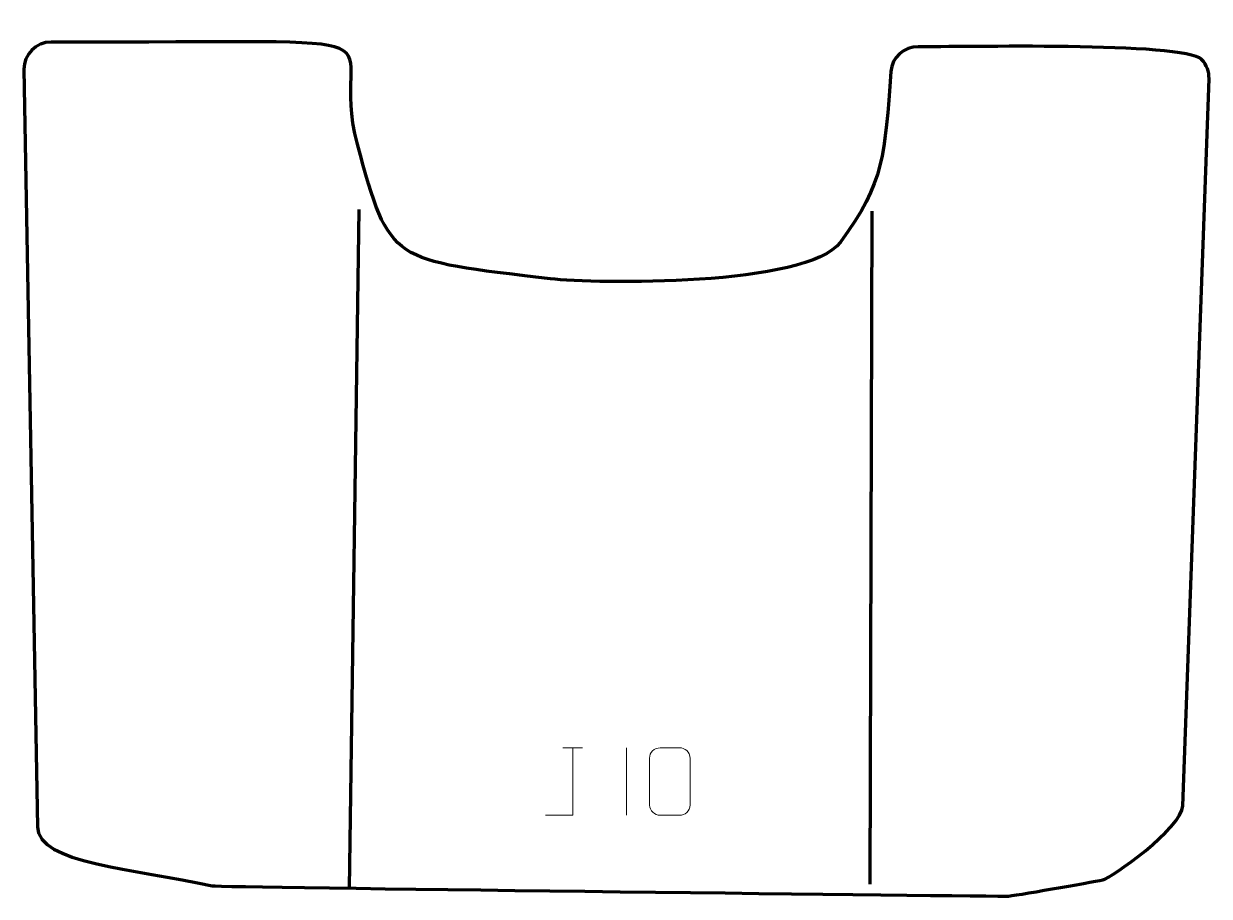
# Model space of a CAD drawing. Header units: millimetres. Extents: x -220 to 220, y -158 to 165.
import ezdxf

# ---------------------------------------------------------------- set-up
doc = ezdxf.new("R2010")
doc.units = ezdxf.units.MM
doc.header["$MEASUREMENT"] = 0
for name, color, linetype in [('layer 1', 7, 'Continuous'), ('layer 3', 7, 'Continuous'), ('layer 4', 7, 'Continuous')]:
    doc.layers.add(name, color=color, linetype=linetype)

msp = doc.modelspace()

# ---------------------------------------------------------------- linework, layer by layer
at = {"layer": 'layer 1', "color": 250, "lineweight": 9}
for points, knots in [([(-26.2629, -128.3147), (-26.2629, -128.3147), (-16.2409, -128.3147), (-16.2409, -128.3147), (-16.2409, -128.3147), (-16.2409, -128.3147), (-16.2409, -103.3611), (-16.2409, -103.3611)], [0, 0, 0, 0, 0.33333333, 0.33333333, 0.33333333, 0.33333333, 1, 1, 1, 1]), ([(16.1784, -103.3386), (18.5445, -103.3386), (20.911, -103.3386), (23.2775, -103.3386), (23.2775, -103.3386), (25.258, -103.303), (27.284, -104.7973), (27.3111, -107.2394), (27.3111, -107.2394), (27.3107, -112.9968), (27.3107, -118.7546), (27.3111, -124.5128), (27.3111, -124.5128), (27.169, -126.8404), (25.4626, -128.3227), (23.2775, -128.3335), (23.2775, -128.3335), (20.9051, -128.3331), (18.5327, -128.3331), (16.1607, -128.3335), (16.1607, -128.3335), (14.2022, -128.4391), (12.1958, -126.5512), (12.2072, -124.5302), (12.2072, -124.5302), (12.2076, -118.7496), (12.2076, -112.9693), (12.2072, -107.1895), (12.2072, -107.1895), (12.2115, -105.0475), (13.9886, -103.325), (16.1784, -103.3386)], [0, 0, 0, 0, 0.11111111, 0.11111111, 0.11111111, 0.11111111, 0.22222222, 0.22222222, 0.22222222, 0.22222222, 0.33333333, 0.33333333, 0.33333333, 0.33333333, 0.44444444, 0.44444444, 0.44444444, 0.44444444, 0.55555556, 0.55555556, 0.55555556, 0.55555556, 0.66666667, 0.66666667, 0.66666667, 0.66666667, 0.77777778, 0.77777778, 0.77777778, 0.77777778, 1, 1, 1, 1])]:
    msp.add_open_spline(points, degree=3, knots=knots, dxfattribs=at)
for points in [[(-19.825, -103.3611), (-19.825, -103.3611), (-12.6568, -103.3611), (-12.6568, -103.3611)], [(3.7591, -103.3508), (3.7591, -103.3508), (3.7591, -128.3249), (3.7591, -128.3249)]]:
    msp.add_open_spline(points, degree=3, dxfattribs=at)
at = {"layer": 'layer 3', "color": 230, "lineweight": 200}
msp.add_open_spline([(-209.4677, 158.2183), (-63.6765, 157.5779), (-108.1069, 165.0165), (-95.9783, 120.3353), (-95.9783, 120.3353), (-83.8856, 75.7862), (-83.6838, 77.5668), (-24.4908, 70.492), (-24.4908, 70.492), (-8.1292, 68.5364), (70.6854, 67.4464), (82.9877, 84.0903), (82.9877, 84.0903), (99.4421, 106.3517), (99.2546, 116.5262), (101.6617, 147.2881), (101.6617, 147.2881), (102.0745, 152.5634), (106.5044, 156.5933), (111.7951, 156.5066), (111.7951, 156.5066), (126.2763, 156.2693), (210.5304, 158.3556), (216.7634, 151.7871), (216.7634, 151.7871), (218.6827, 149.7645), (219.6035, 147.3302), (219.5031, 144.5437), (219.5031, 144.5437), (219.5031, 144.5437), (209.7995, -124.8189), (209.7995, -124.8189), (209.7995, -124.8189), (209.5038, -133.0274), (182.9639, -151.8058), (180.1681, -152.2926), (180.1681, -152.2926), (175.597, -153.0885), (146.5922, -158.3538), (144.5072, -158.3277), (144.5072, -158.3277), (117.3937, -157.9884), (-146.8911, -155.0583), (-149.7599, -154.4414), (-149.7599, -154.4414), (-178.8256, -148.1912), (-214.3006, -146.1095), (-214.5397, -132.6089), (-214.5397, -132.6089), (-214.5397, -132.6089), (-219.5101, 148.0413), (-219.5101, 148.0413), (-219.5101, 148.0413), (-219.6101, 153.6825), (-215.1097, 158.2432), (-209.4677, 158.2183)], degree=3, knots=[0, 0, 0, 0, 0.06666667, 0.06666667, 0.06666667, 0.06666667, 0.13333333, 0.13333333, 0.13333333, 0.13333333, 0.2, 0.2, 0.2, 0.2, 0.26666667, 0.26666667, 0.26666667, 0.26666667, 0.33333333, 0.33333333, 0.33333333, 0.33333333, 0.4, 0.4, 0.4, 0.4, 0.46666667, 0.46666667, 0.46666667, 0.46666667, 0.53333333, 0.53333333, 0.53333333, 0.53333333, 0.6, 0.6, 0.6, 0.6, 0.66666667, 0.66666667, 0.66666667, 0.66666667, 0.73333333, 0.73333333, 0.73333333, 0.73333333, 0.8, 0.8, 0.8, 0.8, 0.86666667, 0.86666667, 0.86666667, 0.86666667, 1, 1, 1, 1], dxfattribs=at)
at = {"layer": 'layer 4', "color": 142, "lineweight": 200}
for points in [[(-95.4683, 96.2169), (-95.4683, 96.2169), (-98.9803, -155.3658), (-98.9803, -155.3658)], [(94.5424, 95.5335), (94.5424, 95.5335), (93.8369, -153.8805), (93.8369, -153.8805)]]:
    msp.add_open_spline(points, degree=3, dxfattribs=at)

doc.saveas('drawing.dxf')
